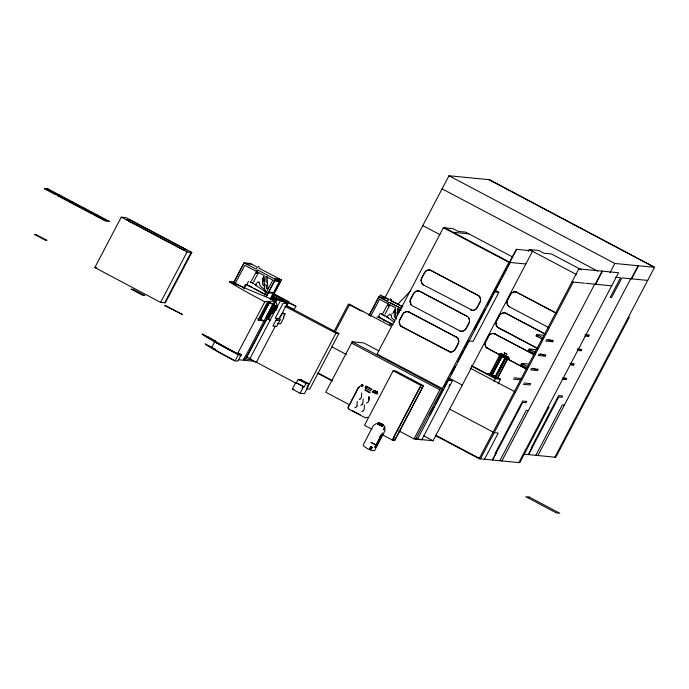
<?xml version="1.0" encoding="UTF-8"?>
<svg xmlns="http://www.w3.org/2000/svg" width="689" height="689" viewBox="0 0 689 689"><rect width="100%" height="100%" fill="white"/><g stroke="black" fill="none" stroke-linecap="round" stroke-linejoin="round"><path stroke-width="1.03" d="M247.118 284.901L248.229 285.901M261.992 292.765L263.474 293.505M379.665 317.707L379.665 317.267M383.851 427.542L383.859 429.988L383.394 429.368M390.982 299.491L390.25 298.905M379.277 439.057L382.507 432.907M380.018 439.134L381.585 435.93M368.882 396.675C369.071 398.552 369.321 402.798 366.393 402.996M368.753 400.395L369.011 396.907M259.624 282.895C258.676 287.141 264.722 287.787 264.929 291.266M391.154 315.166L391.74 317.991L394.986 320.807M348.272 407.104L348.289 407.879M262.44 279.045L262.767 285.074L264.223 285.28M365.523 386.77L366.031 386.064L372.008 389.233M357.031 405.942L357.229 401.334M369.786 392.825L365.084 390.275L366.135 386.942M365.351 389.621L370.139 392.523M370.613 446.997C368.124 448.487 371.991 450.537 371.879 447.669M348.324 406.889L358.358 387.743L359.959 386.288M357.048 405.942L355.98 407.337L354.818 407.681M362.741 403.909L363.172 398.897M377.563 442.088L377.494 443.191L378.855 440.357M379.958 438.325L380.44 437.308M379.355 437.954L379.699 437.231M375.824 446.127L376.203 445.37M377.916 441.373L378.321 440.598M371.982 447.299L371.604 446.808M94.806 267.565L121.273 217.156L125.984 217.621L191.8 252.424L165.334 302.833L160.623 302.376L94.806 267.565L96.839 267.763M129.368 221.29L130.057 219.98L186.745 249.961L183.016 249.599M160.623 302.376L187.089 251.967L191.8 252.424M164.697 302.772L191.163 252.363M233.7 282.43L244.018 262.793L250.124 263.387L257.712 267.401M233.442 283.265L243.329 264.447M235.337 283.291L244.784 265.291L264.395 275.66M241.288 354.534L237.214 354.137A44.389 1.55 27.7 0 1 218.206 343.845L205.391 336.421A44.389 1.55 27.7 0 1 202.187 333.855L215.218 340.745L211.781 347.29A29.593 1.033 27.7 0 0 235.13 360.812L237.851 361.079L241.288 354.534L238.024 352.811L265.024 301.386M243.441 288.303L245.43 284.54L247.291 284.867M244.113 288.57L245.878 285.212M248.496 281.319L246.722 284.703L263.973 293.815M251.519 280.811L255.335 273.55M253.543 281.887L257.359 274.618M257.695 282.593L257.996 282.016M258.745 282.697L259.047 282.12M264.843 295.271L272.81 280.113L267.203 277.15M266.454 296.167L275.29 279.338L281.405 279.932L271.096 299.569M266.703 296.046L275.462 279.355M235.13 360.812L238.566 354.267A29.593 1.033 27.7 0 1 215.218 340.745M267.754 301.636L257.927 320.342L264.042 320.928L260.786 319.205L257.729 318.912M268.667 301.877L259.796 318.757L260.614 319.188L269.511 302.256M270.157 299.035L279.562 281.121L275.712 280.742M270.992 299.431L280.38 281.551L278.744 280.69M260.786 319.205L269.115 303.349M272.715 300.275L273.602 298.57L274.489 298.656L273.593 300.361M273.895 300.387L276.1 300.258M243.424 360.209L273.369 303.16M273.352 306.088L246.895 356.471L245.258 356.308M274.162 304.969L246.025 358.564L244.095 358.375M270.209 320.213L267.814 318.955L274.98 305.313M267.814 318.955L275.109 305.33M275.789 305.623L268.469 319.3L269.623 319.412M271.699 313.598L275.996 305.416M273.645 313.667L271.905 312.754L272.655 312.823L276.745 305.847M272.766 313.151L276.608 305.838M287.21 303.539L283.136 303.143L275.23 318.197L279.303 318.594L287.21 303.539L280.69 300.094L249.754 359.012L256.274 362.457L275.376 326.069M276.263 309.258L277.211 307.44M281.723 301.153L282.74 299.465L283.618 299.551L282.723 301.257L281.844 301.171M288.312 302.652L288.82 301.661L285.771 301.369L285.255 302.35L288.476 302.66L295.908 306.2L294.194 309.473L286.762 305.942L288.476 302.66M278.744 318.757L282.189 313.684L285.039 313.96L283.325 317.233L284.075 317.31L280.638 323.856L277.159 323.52M292.282 389.13L295.719 382.584L304.28 386.796L306.002 383.523L308.853 383.799L307.139 387.072L307.88 387.14L304.443 393.686L300.103 393.264L292.282 389.13L294.014 389.302M296.459 382.662L298.182 379.381L301.033 379.665L308.853 383.799M302.066 388.062L302.953 386.383M300.103 393.264L303.539 386.718L304.28 386.796M334.044 331.521L348.367 304.245L349.65 304.366L391.404 326.448M335.285 331.745L349.65 304.366M338.893 333.51L335.905 333.218L306.691 388.863L309.68 389.156L338.893 333.51L286.762 305.942M378.959 350.959L363.749 342.924L352.208 341.804L325.742 392.213L348.548 404.271M368.985 315.493L378.804 296.787L384.918 297.381M369.226 315.381L378.115 298.44L378.933 298.871M373.481 308.061L374.463 306.192M379.372 296.838L380.354 294.97L388.708 299.388M370.622 316.337L379.579 299.284L387.985 303.728M384.824 297.958L448.978 175.755L489.621 179.708L654.55 267.323L554.878 457.169M379.32 316.509L379.363 317.216M383.05 313.082L386.865 305.813M388.897 306.889L384.996 314.184M389.225 314.864L389.535 314.287M512.556 256.954L465.583 232.115L458.107 231.392L452.897 228.636L443.389 227.706L377.055 354.06L442.545 388.691L440.504 388.493L352.208 341.804M450.64 351.993L401.506 326.517L399.775 324.812L399.155 322.34A5.624 5.598 -84.5 0 1 399.809 319.756L402.557 314.52A5.624 5.598 -84.5 0 1 404.305 312.522L405.597 311.928M410.98 304.641L410.015 301.653A5.624 5.598 -84.5 0 1 410.67 299.069L413.417 293.833A5.624 5.598 -84.5 0 1 415.174 291.826L415.872 291.499M421.978 283.696L423.502 284.884A4.263 4.246 -84.5 0 1 422.116 283.704L421.013 280.699A5.624 5.598 -84.5 0 1 421.668 278.123L424.415 272.878A5.624 5.598 -84.5 0 1 426.172 270.88L426.87 270.553M401.644 326.526A4.263 4.246 -84.5 0 1 400.257 325.346L399.293 322.357A5.624 5.598 -84.5 0 1 399.947 319.774L402.695 314.537A5.624 5.598 -84.5 0 1 404.443 312.53L405.003 312.195M461.501 331.297A4.263 4.246 -84.5 0 1 459.752 330.823L412.504 305.838A4.263 4.246 -84.5 0 1 411.118 304.659L410.153 301.661A5.624 5.598 -84.5 0 1 410.808 299.086L413.555 293.841A5.624 5.598 -84.5 0 1 415.303 291.843M421.771 283.188L421.151 280.716A5.624 5.598 -84.5 0 1 421.806 278.132L424.553 272.896A5.624 5.598 -84.5 0 1 426.302 270.889M365.446 386.934L365.764 386.34L372 389.862M400.972 326.233L448.754 351.493A4.263 4.246 -84.5 0 0 450.503 351.976L451.261 351.984M422.831 284.591L472.499 310.351M374.687 391.094L373.49 390.491M373.714 390.198L373.739 390.138M374.583 390.939L373.998 390.904L374.618 391.214M374.971 390.913L374.428 390.439L375.677 391.111M374.79 390.611L374.222 390.456L375.272 391.076M374.756 391.318L375.359 391.567M375.1 391.016L375.6 391.249M375.281 391.369L375.91 391.619M375.531 391.24L376.418 391.705L375.936 391.43M375.643 391.042L377.417 392.11L376.857 391.886M375.815 391.8C373.731 390.93 378.485 393.031 376.487 392.196M376.065 392.007L375.634 391.783M376.564 392.058L377.038 392.385M376.831 391.903L376.272 391.593M376.582 391.748L377.279 391.929L376.34 391.464M377.779 392.687L376.926 392.23L377.529 392.687M382.05 434.587L392.205 439.961L394.909 440.219L423.537 385.694L395.848 371.044L393.135 370.777L364.507 425.311L371.896 429.221M379.768 423.287L378.304 422.426L379.458 423.115M379.406 423.115L380.13 423.485M379.794 423.132L381.921 424.243L381.267 423.942M379.88 423.373L380.526 423.692M380.406 423.657L382.007 424.484L381.344 424.123M379.708 423.132L378.933 422.779L380.853 423.675M381.387 423.985L380.845 423.701M381.491 424.226L380.931 423.916M370.828 446.696L371.182 446.911M382.386 424.527L381.663 424.148M371.061 446.584C372.267 447.48 370.226 445.774 370.398 448.1M371.681 446.946L371.095 446.868M383.179 425.07L382.085 424.502M392.205 439.961L420.833 385.427L423.537 385.694M471.285 310.153L470.613 309.861A4.263 4.246 -84.5 0 0 472.37 310.334L473.119 310.343M398.853 430.875L414.037 438.902L440.504 388.493M448.642 378.7L452.44 380.707L421.84 439.806L415.751 438.927L508.878 262.345L509.912 262.302M509.421 262.397L516.294 249.306L532.735 250.899L433.054 440.753L414.037 438.902M429.583 415.303L434.07 406.751M435.069 404.848L443.053 389.647M444.052 387.743L448.048 380.139L452.44 380.707M450.994 374.532L455.412 366.117M457.866 361.441L463.757 350.219M464.739 348.341L468.666 340.866L473.067 341.434L498.845 292.334L495.046 290.319M474.618 329.531L485.022 309.706M487.502 304.986L491.963 296.485M492.954 294.599L493.953 292.704M500.929 279.407L494.444 291.766L498.845 292.334M501.928 277.503L506.415 268.951M507.414 267.056L516.638 249.332M417.439 439.237L510.239 262.475L444.749 227.844M449.013 386.038L449.831 384.479M528.213 251.442L529.212 249.539L538.72 250.469L543.931 253.225L551.398 253.948L581.542 269.89M485.736 346.662L484.978 344.173A5.624 5.598 -84.5 0 1 485.633 341.589L488.38 336.353A5.624 5.598 -84.5 0 1 490.129 334.354L492.032 333.579M537.067 348.152L498.328 327.671A4.263 4.246 -84.5 0 1 496.941 326.491L495.839 323.486A5.624 5.598 -84.5 0 1 496.493 320.902L499.241 315.665A5.624 5.598 -84.5 0 1 500.989 313.659L504.133 312.78A4.263 4.246 -84.5 0 1 505.89 313.262L544.629 333.752M513.279 292.119L512.125 292.73A5.624 5.598 -84.5 0 0 510.377 294.728L507.629 299.965A5.624 5.598 -84.5 0 0 506.975 302.549L507.939 305.537A4.263 4.246 -84.5 0 0 509.326 306.717L507.457 305.003L506.837 302.531A5.624 5.598 -84.5 0 1 507.492 299.956L510.239 294.711A5.624 5.598 -84.5 0 1 511.996 292.713L513.891 291.938M485.461 346.093L485.108 344.19A5.624 5.598 -84.5 0 1 485.771 341.606L488.518 336.37A5.624 5.598 -84.5 0 1 490.267 334.363L491.421 333.76M496.132 324.786L495.977 323.494A5.624 5.598 -84.5 0 1 496.631 320.919L499.379 315.674A5.624 5.598 -84.5 0 1 501.127 313.676L503.513 312.789M499.611 354.844L485.943 347.161M508.654 306.424L548.987 327.688M496.433 378.373L488.475 374.23L496.605 378.046M501.799 354.292L499.336 354.06L498.776 355.128L506.182 359.012L505.054 357.996L494.788 377.546L505.054 357.996M499.732 355.162L489.474 374.713M500.145 355.378L500.851 353.974L503.099 354.189L508.31 356.954L507.965 357.608L505.726 357.384L500.541 354.628M500.386 355.507L490.12 375.057M498.69 378.597L490.973 374.575L498.862 378.27M502.057 356.247L492.075 375.143L501.928 356.962M508.31 356.954L506.07 356.73L505.183 358.461M505.597 358.676L495.434 377.891L505.769 358.349M493.97 381.448L495.417 378.7L500.507 379.191L498.052 383.868M509.137 358.177L506.673 357.935L506.114 359.012L508.577 359.245L509.137 358.177L507.302 357.203M508.026 358.573L497.768 378.123M527.197 368.012L520.979 364.722L521.668 363.413L528.454 364.068M534.759 353.612L528.541 350.322L529.23 349.013L536.016 349.667M542.321 339.203L536.102 335.913L536.791 334.604L543.578 335.267M435.56 435.672L479.148 458.728L578.82 268.874L618.55 272.732L518.877 462.586M573.239 282.094L480.44 458.848L435.896 435.293M484.513 459.244L498.259 433.062L494.185 432.666L449.65 409.111M537.549 370.553L538.23 369.244L531.434 368.581L530.754 369.89L537.549 370.553L533.105 368.202M545.102 356.144L545.791 354.835L538.996 354.18L538.316 355.49L545.102 356.144L540.667 353.801M552.664 341.744L553.353 340.435L546.558 339.772L545.877 341.081L552.664 341.744L548.229 339.393M495.83 453.465L492.394 460.011L479.148 458.728M499.861 460.734L526.327 410.325L528.368 410.523M501.902 460.932L594.702 284.178M595.244 284.23L602.117 271.139M595.58 284.264L602.462 271.165M609.911 272.81L614.821 263.456L654.55 267.323L488.708 179.614M562.095 379.165L565.979 379.544L566.668 378.235L562.784 377.856M570.63 364.851L573.541 365.136L574.23 363.826L570.346 363.447M577.218 350.356L581.103 350.735L581.792 349.426L577.907 349.047M584.78 335.956L588.664 336.335L589.353 335.026L585.469 334.647M531.83 448.048L528.385 454.602L524.45 454.215M535.861 455.326L562.327 404.917L564.36 405.115M537.894 455.524L630.702 278.761M631.245 278.812L638.117 265.721M631.58 278.847L638.453 265.756M629.307 317.241L555.79 457.263L528.523 454.611L558.77 397.002L562.035 397.32L562.715 396.011L558.641 395.615L531.15 447.988L531.96 448.065M375.669 444.913L374.842 447.505L376.203 444.672M379.897 436.852L380.311 436.094M380.647 436.921L381.25 435.818M376.849 317L378.476 316.957L392.136 324.174M380.509 435.749L381.318 434.337M380.337 437.067L378.528 440.228M376.409 444.31L377.865 441.261M379.062 439.995L380.681 437.033M377.219 443.57L378.864 441.416M265.98 291.369L264.318 288.484M378.795 441.52L375.384 447.471M362.758 403.909L362.207 404.615M262.569 278.589L263.878 276.53L264.197 281.439M394.099 310.86L395.408 308.801L395.805 314.752M256.549 271.871L255.989 272.939L257.385 273.679L257.953 273.3L257.341 272.034M388.096 305.787L388.923 305.95M380.896 423.856C381.628 422.857 383.601 425.509 381.732 424.321M360.037 399.077L361.484 397.493L361.665 392.876M397.484 304.598L410.825 290.603M255.266 284.609L256.851 283.015M386.796 316.88L388.381 315.286M258.099 270.14L256.274 270.794M389.664 302.574L389.061 302.721M256.386 268.512L256.842 268.15M387.864 300.783L388.372 300.413M391.903 313.616L392.454 313.116M362.216 404.624L360.7 405.235M380.13 317.913L378.726 317.173M256.222 272.293L256.756 271.905M388.897 305.933L389.449 304.882L388.071 304.159L387.519 305.21L388.105 305.795M389.121 305.95L389.655 305.572M243.742 287.744L232.4 281.741L229.489 281.603A44.389 1.55 27.7 0 0 264.705 301.765L275.927 301.007L277.254 306.639L266.953 301.239M452.949 351.424L453.508 351.089A5.624 5.598 -84.5 0 0 455.257 349.082L458.013 343.845A5.624 5.598 -84.5 0 0 458.667 341.27L458.039 338.79L456.445 337.11A4.263 4.246 -84.5 0 1 457.832 338.29L458.452 339.376M362.069 385.03C363.809 384.712 360.64 385.384 362.569 384.953M362.733 411.299L364.18 409.714L364.36 405.106M426.732 270.544L427.456 270.286M415.734 291.49L416.457 291.24M474.221 310.05L475.367 309.447A5.624 5.598 -84.5 0 0 477.124 307.44L479.871 302.204A5.624 5.598 -84.5 0 0 480.526 299.629L479.906 297.157L478.312 295.469A4.263 4.246 -84.5 0 1 479.699 296.649L480.629 298.983M463.223 330.996L464.369 330.393A5.624 5.598 -84.5 0 0 466.126 328.395L468.873 323.158A5.624 5.598 -84.5 0 0 469.528 320.574L468.563 317.586A4.263 4.246 -84.5 0 0 467.176 316.406L419.928 291.421A4.263 4.246 -84.5 0 0 418.18 290.939M362.13 385.28L362.603 385.194L361.174 385.495L363.025 385.065L361.914 385.366M363.077 385.685L362.758 385.599M362.853 385.831L361.501 386.098M360.054 399.077L359.253 399.224M362.75 411.307L361.949 411.454M427.318 270.277L428.067 270.105M416.32 291.223L417.069 291.059M405.459 311.919L406.209 311.747M473.61 310.231L475.505 309.456A5.624 5.598 -84.5 0 0 477.253 307.458L480.009 302.221A5.624 5.598 -84.5 0 0 480.621 300.301M462.612 331.176L464.507 330.41A5.624 5.598 -84.5 0 0 466.255 328.403L469.011 323.167A5.624 5.598 -84.5 0 0 469.493 321.909M451.743 351.872L453.646 351.097A5.624 5.598 -84.5 0 0 454.163 350.684M452.492 351.7L451.123 351.967M388.639 302.841L387.519 303.031M361.536 385.358L361.019 385.513L361.63 385.375M362.276 385.478L361.32 385.685M361.759 385.125L362.113 385.082M361.742 386.167L361.363 386.184M361.854 386.021L362.414 385.909M359.865 386.538L358.013 388.053L347.911 408.06L348.694 409.145L365.902 418.102M427.929 270.097L428.687 270.01M416.931 291.042L417.689 290.965M513.753 291.929L514.511 291.843M406.071 311.738L406.829 311.652M472.99 310.326L473.748 310.248M461.992 331.28L462.75 331.194M491.894 333.571L492.652 333.485M255.989 272.939L256.566 273.516M258.117 272.637L258.142 273.309M389.647 304.908L389.681 305.589M376.427 423.571L373.378 425.544L363.206 444.913C363.163 446.808 373.154 452.475 374.764 450.193L384.936 430.814L384.695 425.733M416.078 439.1L417.112 439.065M428.558 270.002L429.307 270.002A4.263 4.246 -84.5 0 1 431.064 270.484L477.365 294.97M417.56 290.947L418.309 290.947A4.263 4.246 -84.5 0 1 420.066 291.43L467.314 316.415M514.373 291.835L515.131 291.835A4.263 4.246 -84.5 0 1 516.888 292.317L555.627 312.806M406.691 311.635L407.449 311.643A4.263 4.246 -84.5 0 1 409.206 312.126L407.311 311.626M462.121 331.288L461.372 331.288A4.263 4.246 -84.5 0 1 459.615 330.806M492.514 333.467L493.272 333.476A4.263 4.246 -84.5 0 1 495.029 333.958L493.135 333.459M390.715 299.37L391.361 299.775M367.426 417.405L366.979 417.379M366.824 417.37L367.211 417.388M253.302 283.558L250.469 282.059M453.216 232.322L468.839 233.838M130.057 219.98L126.32 219.619L183.222 249.771M525.853 263.99L508.878 262.345L443.389 227.706M615.389 277.279L620.513 277.77L610.196 297.415L611.556 297.545L621.866 277.908L647.677 280.414M571.948 281.965L584.513 283.188M585.874 283.317L611.677 285.823M431.064 270.484L429.178 269.985M245.818 263.672L251.588 264.231M187.727 258.909L188.364 258.969M516.888 292.317L515.002 291.817M273.834 278.494L279.605 279.054M280.544 281.568L273.791 280.561M264.585 280.423L262.466 280.216L262.414 279.45M266.557 288.57L267.866 288.7L267.091 276.651L265.765 276.522L266.152 282.524M503.995 312.772A4.263 4.246 -84.5 0 1 505.752 313.254L505.89 313.262M268.736 292.11L273.55 292.575M265.48 292.093L265.213 292.627M267.366 292.782L273.145 293.342M280.69 300.094L275.6 299.594L266.316 317.267L267.332 317.371L275.927 301.007L229.489 281.603L233.235 283.567M393.979 311.316L394.005 312.487L396.123 312.694M362.035 310.92L360.743 310.791L348.367 304.245M380.793 313.667L380.061 313.59L378.252 316.974L393.118 324.829M384.712 315.691L384.471 315.571M496.192 325.389L496.803 326.474A4.263 4.246 -84.5 0 0 498.19 327.654L498.328 327.671M168.133 296.227L168.771 296.287M384.875 320.893L383.894 320.385M536.102 335.913L538.04 336.103M282.516 313.435L284.324 313.616M272.629 313.099L273.3 313.168L272.655 312.823M275.979 320.213L279.786 320.583M528.541 350.322L530.478 350.503M498.776 354.344L486.813 348.023M507.793 358.891L507.38 358.676L497.355 377.899M520.979 364.722L522.917 364.912M206.467 337.085L208.707 337.3A36.991 1.292 27.7 0 0 237.894 354.198M514.106 377.813L520.893 378.476L520.212 379.785L513.417 379.122M523.881 382.981L530.668 383.644L529.987 384.953L523.192 384.29M244.156 358.271L246.068 358.452M244.242 358.917L251.916 359.658M238.515 359.736L254.56 361.294L296.279 383.351M585.805 398.251L586.727 398.337M420.772 385.539L423.468 385.797M298.897 379.734L301.618 380.001M305.416 383.179L308.129 383.446M548.091 406.941L549.012 407.027L519.799 462.672L492.532 460.028L522.77 402.41L526.034 402.729L526.723 401.42L522.65 401.024L495.15 453.396L495.968 453.474M416.44 438.566L418.309 438.747M392.265 439.849L394.952 440.107M375.341 444.62L370.958 442.433L375.341 444.612M394.435 317.362L393.927 311.712M256.549 271.905L257.359 272.026M371.354 448.608L372.051 447.394M371.621 446.903L371.75 446.903M383.394 425.552L378.072 422.762M258.349 266.471L259.374 267.108M374.213 390.758L373.662 390.508M377.15 392.532L377.615 392.67M373.059 392.05L372.671 391.938M377.133 393.522L377.624 393.703L377.193 393.402M448.884 351.511L449.443 351.752M377.916 424.011L377.408 423.778L378.072 424.062M374.075 390.741L374.928 391.386M373.86 391.068C371.474 390.215 380.466 394.659 376.013 392.162M373.257 391.808L372.413 391.464L377.236 393.962M382.386 424.648L382.86 424.855L382.335 424.519M378.028 423.726C376.022 422.908 383.782 427.042 382.834 426.267M382.085 426.302L382.567 426.543M273.929 298.828L275.126 299.353L273.791 298.518M375.031 390.792L375.341 390.947M375.72 393.608L376.185 393.841M370.992 447.015L371.802 447.454A2.265 2.007 -8.9 0 1 371.397 447.91L370.794 448.126L370.648 447.514A2.265 2.093 43.2 0 1 370.82 446.937M378.7 423.012L379.587 423.459M381.697 426.112L382.24 426.388M374.997 391.249L374.446 390.921L375.453 391.378M375.918 391.903L376.685 392.248M375.798 393.66L372.87 392.093M381.241 425.88L381.818 426.181M374.661 391.455L375.109 391.688M381.327 425.931L379.639 425.053M380.121 423.726L380.672 424.019M271.526 296.89L275.299 299.026L271.699 297.269M272.525 295.9L281.896 300.826M272.353 296.227L280.785 300.662M448.978 175.755L614.821 263.456M442.105 188.846L597.527 271.035M529.212 249.539L576.667 274.635M422.813 225.587L439.892 234.622M516.199 292.058L556.436 313.288M585.107 334.449L588.664 336.335M430.375 270.226L478.691 295.779M577.546 348.858L581.103 350.735M505.752 313.254L545.438 334.243M536.791 334.604L543.01 337.894M569.984 363.258L573.541 365.136M498.19 327.654L537.876 348.643M529.23 349.013L535.448 352.303M494.891 333.941L534.707 354.938M494.332 333.7L534.121 354.74M563.318 378.132L565.979 379.544M521.668 363.413L527.886 366.703M500.851 353.974L506.07 356.73M499.336 354.06L506.673 357.935M507.259 358.823L526.181 368.83M507.173 358.84L527.016 369.33M499.671 355.154L500.317 355.498M390.603 300.387L402.927 306.906M389.182 299.706L386.383 298.225L380.604 297.665L387.14 301.119M391.051 300.697L402.255 306.622M409.068 312.108L456.445 337.11M408.508 311.867L456.824 337.421M389.948 302.6L401.153 308.534M378.804 296.787L387.339 301.3M389.233 302.299L401.558 308.818M389.853 304.719L395.452 307.682M398.259 309.163L401.058 310.644M389.707 314.279L391.094 315.011M388.518 318.008L385.961 316.604M500.507 379.191L490.732 374.024L486.658 373.627L471.612 365.67M488.647 373.903L496.468 378.037M471.707 366.16L495.417 378.7M389.259 323.882L391.059 324.838M470.027 368.029L515.501 392.075M259.055 268.185L281.405 279.932M244.018 262.793L256.084 269.106M257.953 270.097L275.29 279.338M448.97 378.072L462.267 385.108M258.168 282.008L259.564 282.74M273.688 293.66L288.82 301.661M283.618 299.551L272.965 294.298L282.74 299.465M264.972 291.507L265.472 291.86L254.396 284.376M288.381 302.221L295.908 306.2M280.096 298.371L285.771 301.369M282.654 300.869L284.548 301.877M272.069 295.994L280.957 300.697M121.273 217.156L187.089 251.967M271.397 296.589L277.908 300.042M271.819 297.243L276.806 299.87M271.535 297.407L276.246 299.87M248.247 285.375L252.045 287.382M253.948 288.39L261.544 292.412M263.448 293.411L267.254 295.426M274.153 299.207L276.074 300.197M284.721 306.149L335.905 333.218M351.519 343.113L439.815 389.802M229.687 281.482L236.284 284.97M267.332 301.386L277.254 306.639M393.135 370.777L420.833 385.427M282.438 312.582L285.039 313.96M274.368 309.55L276.108 310.472M332.132 346.963L346.352 354.482M267.952 318.964L268.607 319.308M364.946 387.64L370.915 390.999M318.387 373.154L332.606 380.664M317.095 373.025L332.262 381.043M423.554 435.724L433.054 440.753M298.182 379.381L306.002 383.523M381.964 424.209L382.688 424.829M351.821 410.308L360.14 414.709M295.719 382.584L303.539 386.718M246.249 356.592L250.908 359.055M216.432 342.846L241.15 355.92L238.024 352.811M215.511 349.263L205.27 343.845A36.991 1.292 27.7 0 0 234.449 360.743M370.002 448.427L371.035 449.021M254.43 284.333L254.99 284.626M504.718 355.472C508.301 357.513 500.86 353.414 504.443 355.446M272.207 297.665L273.033 298.113M375.66 391.602L376.771 392.084M381.232 424.312L383.256 425.44M379.673 425.07L378.58 424.484M370.932 446.524L371.38 446.705M379.165 424.794L378.149 424.243M375.987 391.774L377.133 392.291M382.076 424.415L382.412 424.7A1.223 0.749 31.7 0 0 382.068 424.433L383.36 425.087M374.497 391.102L373.851 390.732M377.796 424.036L378.295 424.312M388.458 318.042L394.332 322.237M266.023 291.602L266.522 291.964M266.497 292.007L265.739 291.464M348.901 408.749L348.479 408.293M485.599 346.645L486.072 347.178A4.263 4.246 -84.5 0 0 487.467 348.358M469.045 318.12L469.51 319.291M458.65 339.987L458.796 341.279A5.624 5.598 -84.5 0 1 458.142 343.863L455.395 349.099A5.624 5.598 -84.5 0 1 454.637 350.21M396.408 317.62L396.519 319.007M264.757 283.971L264.929 286.047M398.888 312.901L398.621 308.922L397.303 308.793L397.682 314.795M395.228 308.681L395.848 318.232M266.281 284.557L266.548 288.57M263.689 276.41L264.455 288.08M276.668 318.904L272.887 326.104L276.685 326.474L280.466 319.274L276.668 318.904M419.963 387.519L393.514 437.911L395.796 438.126L422.245 387.743L419.963 387.519M501.756 355.696L491.662 374.919L501.825 355.705M381.784 314.27L384.927 315.881L381.784 314.27M47.972 188.881L45.767 188.665L57.497 194.875L59.702 195.082L47.972 188.881M46.137 188.915L44.337 188.743L55.094 194.427L56.894 194.599L46.137 188.915M60.787 195.659L58.574 195.443L70.304 201.644L72.509 201.86L60.787 195.659M58.927 195.685L57.127 195.512L67.884 201.197L69.684 201.377L58.927 195.685M72.974 202.11L70.769 201.894L82.499 208.095L84.704 208.311L72.974 202.11M71.122 202.135L69.322 201.963L80.079 207.647L81.87 207.82L71.122 202.135M82.913 208.371L81.113 208.199L91.861 213.883L93.661 214.055L82.913 208.371M85.298 208.621L83.093 208.405L94.824 214.606L97.028 214.822L85.298 208.621M97.709 215.183L95.504 214.968L107.234 221.178L109.439 221.384L97.709 215.183M95.857 215.218L94.057 215.037L104.806 220.73L106.606 220.902L95.857 215.218M36.25 234.63L34.45 234.458L45.198 240.142L46.998 240.323L36.25 234.63M262.587 279.355L262.612 279.855L262.587 279.355M250.262 281.87L250.917 282.137L250.262 281.87M252.734 283.179L253.199 283.429L252.734 283.179M252.923 283.196L253.388 283.446L252.906 283.196M394.117 311.626L394.151 312.126L394.117 311.626M133.175 289.363L130.962 289.147L142.692 295.348L144.897 295.564L133.175 289.363M381.801 314.141L382.266 314.391L381.775 314.141M381.982 314.158L382.447 314.408L381.964 314.158M384.453 315.467L384.918 315.717L384.436 315.467M165.653 305.623L164.499 305.511L182.594 314.58L165.653 305.623M529.178 497.045L525.785 496.717L556.411 512.917L559.804 513.245L529.178 497.045M504.391 352.837L506.915 354.189L504.391 352.837M387.571 317L387.011 316.699L387.537 317.043M256.041 284.729L255.481 284.436L255.998 284.772"/></g></svg>
